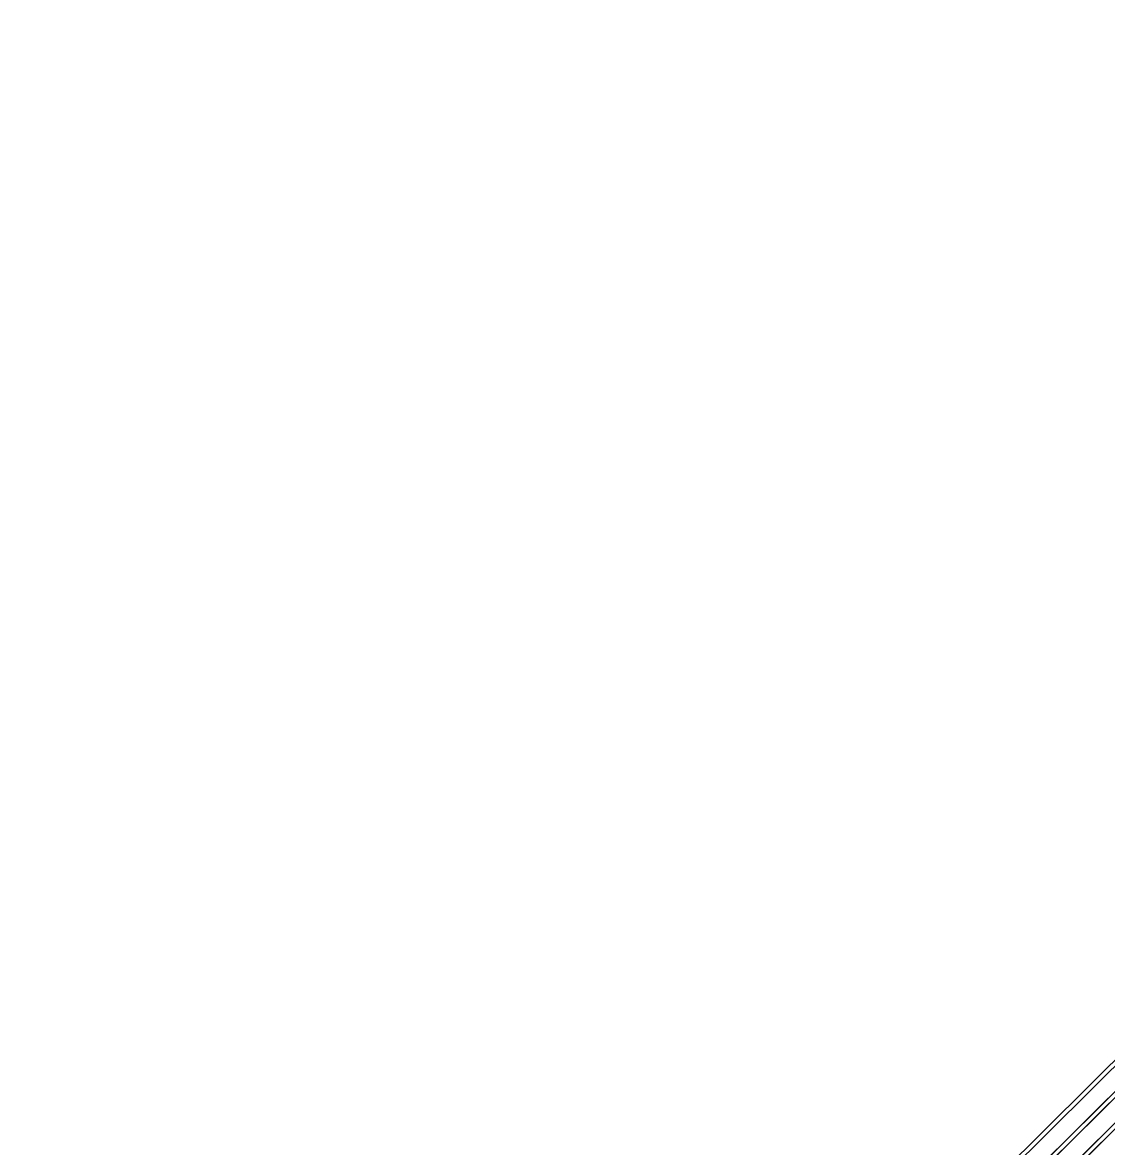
# Model space of a CAD drawing. Header units: inches. Extents: x 0 to 213, y 0 to 212.
# Drawn here: x 0.49 to 13.28, y 13.25 to 26.51 of the extents above; entities that cross this region are included whole.
import ezdxf

# ---------------------------------------------------------------- set-up
doc = ezdxf.new("R2010")
doc.units = ezdxf.units.IN
doc.header["$MEASUREMENT"] = 0
doc.layers.add('Top Solder', color=216, linetype='Continuous')

# ---------------------------------------------------------------- blocks, each defined once
blk = doc.blocks.new('5050_LED_57')
at = {"layer": 'Top Solder'}
for p in [(-0.059, -0.09), (0.016, -0.09)]:
    blk.add_line(p, (-211.999, -211.488), dxfattribs=at)
blk = doc.blocks.new('5050_LED_58')
at = {"layer": 'Top Solder'}
for p in [(-0.059, -0.09), (0.016, -0.09)]:
    blk.add_line(p, (-211.605, -211.094), dxfattribs=at)
blk = doc.blocks.new('5050_LED_59')
at = {"layer": 'Top Solder'}
for p in [(-0.059, -0.09), (0.016, -0.09)]:
    blk.add_line(p, (-211.999, -211.094), dxfattribs=at)
blk = doc.blocks.new('5050_LED_60')
at = {"layer": 'Top Solder'}
for p in [(-0.059, -0.09), (0.016, -0.09)]:
    blk.add_line(p, (-211.605, -210.7), dxfattribs=at)
blk = doc.blocks.new('5050_LED_61')
at = {"layer": 'Top Solder'}
for p in [(-0.059, -0.09), (0.016, -0.09)]:
    blk.add_line(p, (-211.999, -210.7), dxfattribs=at)

msp = doc.modelspace()

# ---------------------------------------------------------------- block references
at = {"rotation": 180}
for name, p in [('5050_LED_57', (0.504, 0.637)), ('5050_LED_59', (0.504, 1.031)), ('5050_LED_61', (0.504, 1.424)), ('5050_LED_58', (0.898, 1.031)), ('5050_LED_60', (0.898, 1.424))]:
    msp.add_blockref(name, p, dxfattribs=at)

doc.saveas('drawing.dxf')
